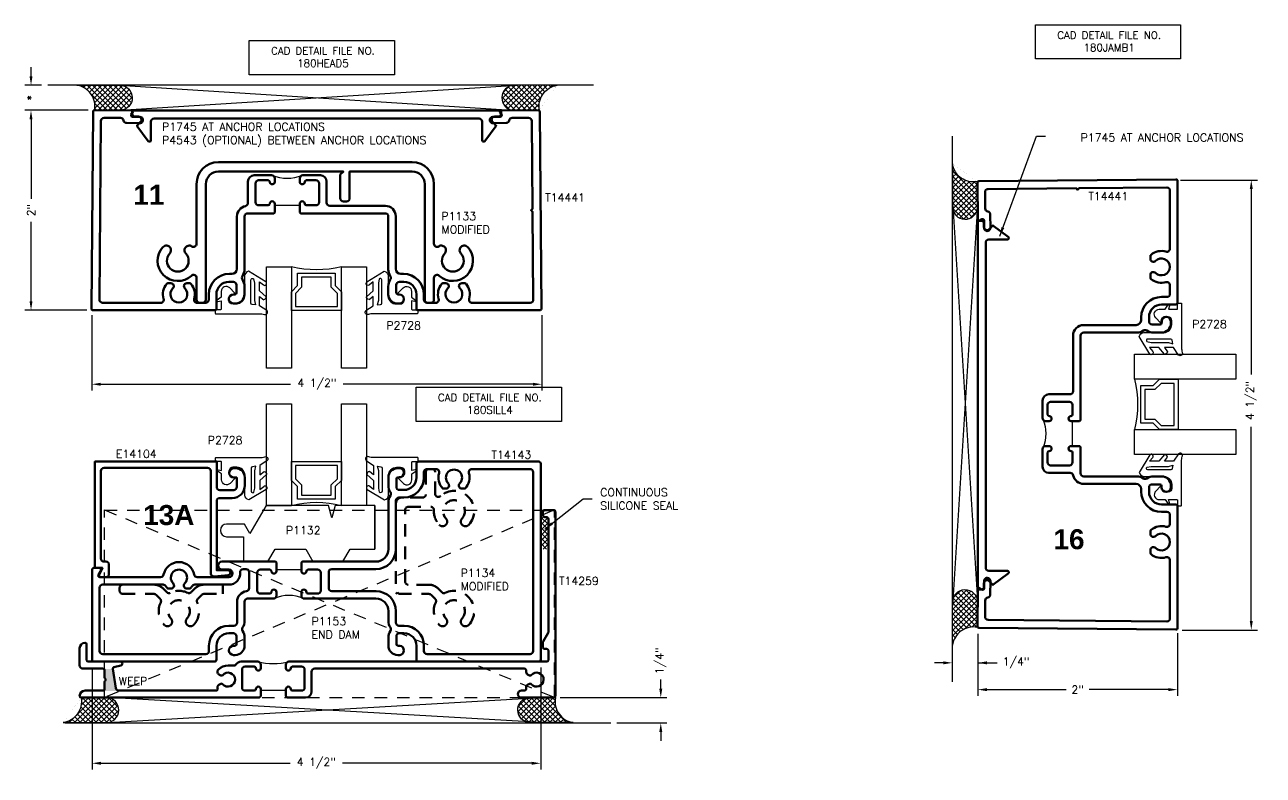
# Model space of a CAD drawing. Extents: x 139.7 to 152, y 33 to 40.5.
import ezdxf

# ---------------------------------------------------------------- set-up
doc = ezdxf.new("R2010")
doc.units = 0
doc.header["$MEASUREMENT"] = 0
doc.header["$PDMODE"] = 3
doc.linetypes.add('HIDDEN2', pattern=[0.1875, 0.125, -0.0625])
doc.layers.get('DEFPOINTS').update_dxf_attribs({"linetype": 'CONTINUOUS'})
for name, color, linetype in [('R-ANNO-DIMS', 3, 'CONTINUOUS'), ('R-ANNO-TEXT', 6, 'CONTINUOUS'), ('R-Det1', 4, 'CONTINUOUS'), ('R-Det2', 2, 'CONTINUOUS'), ('R-DET3', 5, 'CONTINUOUS'), ('R-OTLN', 1, 'CONTINUOUS'), ('R-PAT1', 5, 'CONTINUOUS')]:
    doc.layers.add(name, color=color, linetype=linetype)
doc.styles.get("Standard").update_dxf_attribs({"font": 'simplex'})
doc.dimstyles.new('1X', dxfattribs={"dimtxt": 0.08, "dimasz": 0.09, "dimexe": 0.0625, "dimexo": 0.0625, "dimgap": 0.062, "dimtad": 0, "dimdec": 5, "dimzin": 4, "dimdsep": 46, "dimlunit": 5, "dimtxsty": 'Standard', "dimcen": 0, "dimclrd": 256, "dimclre": 256, "dimclrt": 256, "dimadec": 0, "dimazin": 1, "dimtfac": 1, "dimtdec": 5, "dimtofl": 0, "dimtmove": 0, "dimatfit": 3, "dimfxl": 1, "dimfrac": 2, "dimtolj": 1, "dimtzin": 4, "dimarcsym": 0})
doc.dimstyles.new('1X$0', dxfattribs={"dimtxt": 0.08, "dimasz": 0.09, "dimexe": 0.0625, "dimexo": 0.0625, "dimgap": 0.062, "dimtad": 0, "dimdec": 5, "dimzin": 4, "dimdsep": 46, "dimlunit": 5, "dimtxsty": 'Standard', "dimcen": 0, "dimclrd": 256, "dimclre": 256, "dimclrt": 256, "dimadec": 0, "dimazin": 1, "dimtfac": 1, "dimtdec": 5, "dimtofl": 0, "dimtmove": 0, "dimatfit": 3, "dimfxl": 1, "dimfrac": 2, "dimtolj": 1, "dimtzin": 4, "dimarcsym": 0})
pattern_1 = [(45, (138.743874, 31.868274), (-0.0265165, 0.0265165), []), (135, (138.743874, 31.868274), (-0.0265165, -0.0265165), [])]

# ---------------------------------------------------------------- blocks, each defined once
blk = doc.blocks.new('*D160')
at = {"layer": 'DEFPOINTS', "color": 0}
for p in [(140.337, 34.11), (144.822, 34.11), (144.822, 33.091)]:
    blk.add_point(p, dxfattribs=at)
at = {"layer": 'R-ANNO-DIMS', "lineweight": -2}
for p, q in [((140.337, 34.048), (140.337, 33.028)), ((144.822, 34.048), (144.822, 33.028)), ((140.427, 33.091), (142.316, 33.091)), ((144.732, 33.091), (142.84, 33.091))]:
    blk.add_line(p, q, dxfattribs=at)
at = {"layer": 'R-ANNO-DIMS'}
for points in [[(140.427, 33.106), (140.427, 33.076), (140.337, 33.091)], [(144.732, 33.076), (144.732, 33.106), (144.822, 33.091)]]:
    blk.add_solid(points, dxfattribs=at)
at = {"layer": 'R-ANNO-DIMS', "insert": (142.578, 33.091), "char_height": 0.08, "attachment_point": 5}
blk.add_mtext('\\A1;4 1/2"', dxfattribs=at)
blk = doc.blocks.new('*D163')
at = {"layer": 'DEFPOINTS', "color": 0}
for p in [(144.954, 33.747), (146.023, 33.747), (145.523, 33.494)]:
    blk.add_point(p, dxfattribs=at)
at = {"layer": 'R-ANNO-DIMS', "linetype": 'ByBlock', "lineweight": -2}
for p, q in [((146.023, 33.837), (146.023, 33.927)), ((145.017, 33.747), (146.085, 33.747)), ((145.585, 33.494), (146.085, 33.494)), ((146.023, 33.404), (146.023, 33.314))]:
    blk.add_line(p, q, dxfattribs=at)
at = {"layer": 'R-ANNO-DIMS'}
for points in [[(146.008, 33.837), (146.038, 33.837), (146.023, 33.747)], [(146.038, 33.404), (146.008, 33.404), (146.023, 33.494)]]:
    blk.add_solid(points, dxfattribs=at)
at = {"layer": 'R-ANNO-DIMS', "insert": (146.023, 34.115), "char_height": 0.08, "attachment_point": 5, "rotation": 90}
blk.add_mtext('\\A1;1/4"', dxfattribs=at)
blk = doc.blocks.new('P2728 gasket')
at = {"layer": 'R-Det2'}
blk.add_lwpolyline([(86.461, 33.362), (86.567, 33.537, 0.301952), (86.52, 33.577), (86.32, 33.577, -0.414214), (86.24, 33.657), (86.24, 33.695, -0.388879), (86.276, 33.735), (86.292, 33.736, -0.440011), (86.336, 33.696), (86.336, 33.682, 0.668179), (86.353, 33.675), (86.401, 33.724, 0.668179), (86.366, 33.809), (86.307, 33.809), (86.279, 33.849, 0.836323), (86.264, 33.842), (86.273, 33.809), (86.189, 33.809, -0.414214), (86.183, 33.815), (86.183, 33.865, 0.414214), (86.177, 33.871), (86.149, 33.871, 0.414214), (86.143, 33.865), (86.143, 33.427, -0.083245), (86.135, 33.378), (86.135, 33.378)], format="xyb", dxfattribs=at)
at = {"layer": 'R-Det2', "lineweight": 25}
blk.add_lwpolyline([(86.235, 33.499, -0.372312), (86.249, 33.512), (86.48, 33.512, -0.668179), (86.49, 33.486), (86.448, 33.478), (86.274, 33.478), (86.23, 33.465)], format="xyb", close=True, dxfattribs=at)
at = {"layer": 'R-Det2'}
for points in [[(86.174, 33.352), (86.223, 33.426), (86.314, 33.426), (86.283, 33.384)], [(86.313, 33.359), (86.371, 33.426), (86.462, 33.426), (86.431, 33.388)]]:
    blk.add_lwpolyline(points, dxfattribs=at)
at = {"layer": 'R-Det2', "ltscale": 0.1}
for centre, radius, start, end in [((86.157, 33.369), 0.0237, 157.7655, 314.5007), ((86.313, 33.388), 0.0297, 188.4603, 270), ((86.446, 33.375), 0.0199, 139.7022, 319.7022)]:
    blk.add_arc(centre, radius, start, end, dxfattribs=at)
blk = doc.blocks.new('P1153')
at = {"layer": 'R-DET3', "linetype": 'HIDDEN2'}
for p, q in [((150.972, 34.469), (155.472, 32.594)), ((155.47, 34.469), (150.972, 32.594)), ((150.972, 32.594), (150.972, 34.469)), ((150.972, 34.468), (155.467, 34.468)), ((155.47, 32.595), (155.47, 34.47)), ((150.972, 32.594), (155.472, 32.594))]:
    blk.add_line(p, q, dxfattribs=at)
blk = doc.blocks.new('*D164')
at = {"layer": 'DEFPOINTS', "color": 0}
for p in [(140.334, 37.635), (144.834, 37.635), (144.834, 36.88)]:
    blk.add_point(p, dxfattribs=at)
at = {"layer": 'R-ANNO-DIMS', "lineweight": -2}
for p, q in [((140.334, 37.572), (140.334, 36.818)), ((144.834, 37.572), (144.834, 36.818)), ((140.424, 36.88), (142.322, 36.88)), ((144.744, 36.88), (142.846, 36.88))]:
    blk.add_line(p, q, dxfattribs=at)
at = {"layer": 'R-ANNO-DIMS'}
for points in [[(140.424, 36.895), (140.424, 36.865), (140.334, 36.88)], [(144.744, 36.865), (144.744, 36.895), (144.834, 36.88)]]:
    blk.add_solid(points, dxfattribs=at)
at = {"layer": 'R-ANNO-DIMS', "insert": (142.584, 36.88), "char_height": 0.08, "attachment_point": 5}
blk.add_mtext('\\A1;4 1/2"', dxfattribs=at)
blk = doc.blocks.new('*D165')
at = {"layer": 'DEFPOINTS', "color": 0}
for p in [(139.726, 39.619), (140.361, 39.619), (140.348, 37.62)]:
    blk.add_point(p, dxfattribs=at)
at = {"layer": 'R-ANNO-DIMS', "lineweight": -2}
for p, q in [((140.299, 39.619), (139.664, 39.619)), ((139.726, 39.529), (139.726, 38.735)), ((139.726, 37.71), (139.726, 38.504)), ((140.285, 37.62), (139.664, 37.62))]:
    blk.add_line(p, q, dxfattribs=at)
at = {"layer": 'R-ANNO-DIMS'}
for points in [[(139.741, 39.529), (139.711, 39.529), (139.726, 39.619)], [(139.711, 37.71), (139.741, 37.71), (139.726, 37.62)]]:
    blk.add_solid(points, dxfattribs=at)
at = {"layer": 'R-ANNO-DIMS', "insert": (139.726, 38.62), "char_height": 0.08, "attachment_point": 5, "rotation": 90}
blk.add_mtext('\\A1;2"', dxfattribs=at)
blk = doc.blocks.new('*D166')
at = {"layer": 'DEFPOINTS', "color": 0}
for p in [(139.893, 39.869), (139.726, 39.619), (140.361, 39.619)]:
    blk.add_point(p, dxfattribs=at)
at = {"layer": 'R-ANNO-DIMS', "lineweight": -2}
for p, q in [((139.726, 39.959), (139.726, 40.049)), ((139.83, 39.869), (139.664, 39.869)), ((140.299, 39.619), (139.664, 39.619)), ((139.726, 39.529), (139.726, 39.439))]:
    blk.add_line(p, q, dxfattribs=at)
at = {"layer": 'R-ANNO-DIMS'}
for points in [[(139.711, 39.959), (139.741, 39.959), (139.726, 39.869)], [(139.741, 39.529), (139.711, 39.529), (139.726, 39.619)]]:
    blk.add_solid(points, dxfattribs=at)
at = {"layer": 'R-ANNO-DIMS', "insert": (139.726, 39.744), "char_height": 0.08, "attachment_point": 5, "rotation": 90}
blk.add_mtext('\\A1;*', dxfattribs=at)
blk = doc.blocks.new('*D167')
at = {"layer": 'DEFPOINTS', "color": 0}
for p in [(149.193, 34.448), (151.189, 34.452), (151.189, 33.827)]:
    blk.add_point(p, dxfattribs=at)
at = {"layer": 'R-ANNO-DIMS', "lineweight": -2}
for p, q in [((149.193, 34.386), (149.193, 33.765)), ((151.189, 34.39), (151.189, 33.765)), ((149.283, 33.827), (150.075, 33.827)), ((151.099, 33.827), (150.306, 33.827))]:
    blk.add_line(p, q, dxfattribs=at)
at = {"layer": 'R-ANNO-DIMS'}
for points in [[(149.283, 33.842), (149.283, 33.812), (149.193, 33.827)], [(151.099, 33.812), (151.099, 33.842), (151.189, 33.827)]]:
    blk.add_solid(points, dxfattribs=at)
at = {"layer": 'R-ANNO-DIMS', "insert": (150.191, 33.827), "char_height": 0.08, "attachment_point": 5}
blk.add_mtext('\\A1;2"', dxfattribs=at)
blk = doc.blocks.new('*D168')
at = {"layer": 'DEFPOINTS', "color": 0}
for p in [(151.158, 38.921), (151.927, 38.921), (151.174, 34.423)]:
    blk.add_point(p, dxfattribs=at)
at = {"layer": 'R-ANNO-DIMS', "lineweight": -2}
for p, q in [((151.22, 38.921), (151.99, 38.921)), ((151.927, 38.831), (151.927, 36.979)), ((151.927, 34.513), (151.927, 36.454)), ((151.237, 34.423), (151.99, 34.423))]:
    blk.add_line(p, q, dxfattribs=at)
at = {"layer": 'R-ANNO-DIMS'}
for points in [[(151.942, 38.831), (151.912, 38.831), (151.927, 38.921)], [(151.912, 34.513), (151.942, 34.513), (151.927, 34.423)]]:
    blk.add_solid(points, dxfattribs=at)
at = {"layer": 'R-ANNO-DIMS', "insert": (151.927, 36.717), "char_height": 0.08, "attachment_point": 5, "rotation": 90}
blk.add_mtext('\\A1;4 1/2"', dxfattribs=at)
blk = doc.blocks.new('*D169')
at = {"layer": 'DEFPOINTS', "color": 0}
for p in [(149.193, 34.448), (149.193, 34.095), (148.939, 33.904)]:
    blk.add_point(p, dxfattribs=at)
at = {"layer": 'R-ANNO-DIMS', "lineweight": -2}
for p, q in [((149.193, 34.386), (149.193, 34.032)), ((148.849, 34.095), (148.759, 34.095)), ((148.939, 33.966), (148.939, 34.157)), ((149.193, 34.095), (149.387, 34.095)), ((149.283, 34.095), (149.373, 34.095))]:
    blk.add_line(p, q, dxfattribs=at)
at = {"layer": 'R-ANNO-DIMS'}
for points in [[(148.849, 34.08), (148.849, 34.11), (148.939, 34.095)], [(149.283, 34.11), (149.283, 34.08), (149.193, 34.095)]]:
    blk.add_solid(points, dxfattribs=at)
at = {"layer": 'R-ANNO-DIMS', "insert": (149.575, 34.095), "char_height": 0.08, "attachment_point": 5}
blk.add_mtext('\\A1;1/4"', dxfattribs=at)

msp = doc.modelspace()

# ---------------------------------------------------------------- hatches: boundary and pattern name
at = {"layer": 'R-PAT1'}
h = msp.add_hatch(dxfattribs=at)
h.set_pattern_fill('ANSI37', color=256, scale=0.3, style=0)
h.set_pattern_definition(pattern_1)
edge = h.paths.add_edge_path()
edge.add_line((140.183336, 39.86915), (140.61198, 39.86915))
edge.add_arc((140.61198, 39.743375), 0.125776, -87.4627237, 89.9999926, ccw=False)
edge.add_line((140.617548, 39.617722), (140.361357, 39.619287))
edge.add_arc((140.150859, 39.657662), 0.213967, 349.6680991, 441.2696477)
h = msp.add_hatch(dxfattribs=at)
h.set_pattern_fill('ANSI37', color=256, scale=0.3, style=0)
h.set_pattern_definition(pattern_1)
edge = h.paths.add_edge_path()
edge.add_line((144.987841, 39.868886), (144.559197, 39.868886))
edge.add_arc((144.559197, 39.74311), 0.125776, 90.0000074, 267.4627237)
edge.add_line((144.553629, 39.617458), (144.80982, 39.619023))
edge.add_arc((145.020318, 39.657398), 0.213967, 98.7303523, 190.3319009, ccw=False)
h = msp.add_hatch(dxfattribs=at)
h.set_pattern_fill('ANSI37', color=256, scale=0.3, angle=270, style=0)
h.set_pattern_definition([(315, (145.789728, 40.518768), (0.0265165, 0.0265165), []), (45, (145.789728, 40.518768), (-0.0265165, 0.0265165), [])])
edge = h.paths.add_edge_path()
edge.add_line((148.939431, 39.08325), (148.939431, 38.654606))
edge.add_arc((149.065207, 38.654606), 0.125776, 180.0000074, 357.4627237)
edge.add_line((149.19086, 38.649038), (149.189295, 38.905229))
edge.add_arc((149.15092, 39.115727), 0.213967, 188.7303523, 280.3319009, ccw=False)
h = msp.add_hatch(dxfattribs=at)
h.set_pattern_fill('ANSI37', color=256, scale=0.3, style=0)
h.set_pattern_definition([(45, (138.04845, 32.199664), (-0.0265165, 0.0265165), []), (135, (138.04845, 32.199664), (-0.0265165, -0.0265165), [])])
h.paths.add_polyline_path([(144.898807, 35.232608), (144.822203, 35.232608), (144.822203, 35.549162), (144.898807, 35.549162)])
edge = h.paths.add_edge_path()
edge.add_line((144.898807, 35.232608), (144.822203, 35.232608))
h = msp.add_hatch(dxfattribs=at)
h.set_pattern_fill('ANSI37', color=256, scale=0.3, angle=270, style=0)
h.set_pattern_definition([(315, (145.789728, 40.548768), (0.0265165, 0.0265165), []), (45, (145.789728, 40.548768), (-0.0265165, 0.0265165), [])])
edge = h.paths.add_edge_path()
edge.add_line((148.939431, 34.272208), (148.939431, 34.700851))
edge.add_arc((149.065207, 34.700851), 0.125776, 2.5372763, 179.9999926, ccw=False)
edge.add_line((149.19086, 34.706419), (149.189295, 34.450229))
edge.add_arc((149.15092, 34.239731), 0.213967, 79.6680991, 171.2696477)
h = msp.add_hatch(color=256, dxfattribs=at)
edge = h.paths.add_edge_path()
edge.add_line((140.461797, 33.946523), (140.461797, 34.019162))
edge.add_arc((140.446797, 34.019162), 0.015, 0.0000001, 61.0449758)
edge.add_arc((140.454543, 34.033162), 0.001, 90, 241.0449758, ccw=False)
edge.add_line((140.454543, 34.034162), (140.542477, 34.034162))
edge.add_arc((140.542477, 34.033162), 0.001, -0.871147, 89.9999994, ccw=False)
edge.add_arc((140.558475, 34.032919), 0.015, 179.1288536, 188.7056474)
edge.add_line((140.543648, 34.030649), (140.572769, 33.84047))
edge.add_arc((140.603412, 33.845162), 0.031, 188.7056474, 249.6358653)
edge.add_arc((140.592276, 33.815162), 0.001, -89.9999999, 69.6358653, ccw=False)
edge.add_line((140.592276, 33.814162), (140.454543, 33.814162))
edge.add_arc((140.454543, 33.815162), 0.001, 118.9550242, 270, ccw=False)
edge.add_arc((140.446797, 33.829162), 0.015, 298.9550242, 359.9999999)
edge.add_line((140.461797, 33.829162), (140.461797, 33.901802))
edge.add_arc((140.476797, 33.901802), 0.015, 131.8103149, 180, ccw=False)
edge.add_arc((140.456797, 33.924162), 0.015, 311.8103149, 408.1896851)
edge.add_arc((140.476797, 33.946523), 0.015, 180, 228.1896851, ccw=False)
h = msp.add_hatch(dxfattribs=at)
h.set_pattern_fill('ANSI37', color=256, scale=0.3, style=0)
h.set_pattern_definition([(45, (137.69844, 32.202664), (-0.0265165, 0.0265165), []), (135, (137.69844, 32.202664), (-0.0265165, -0.0265165), [])])
edge = h.paths.add_edge_path()
edge.add_line((140.048776, 33.497299), (140.47742, 33.497299))
edge.add_arc((140.47742, 33.623075), 0.125776, 270.0000074, 447.4627237)
edge.add_line((140.482988, 33.748727), (140.226797, 33.747162))
edge.add_arc((140.016299, 33.708787), 0.213967, -81.2696477, 10.3319009, ccw=False)
h = msp.add_hatch(dxfattribs=at)
h.set_pattern_fill('ANSI37', color=256, scale=0.3, style=0)
h.set_pattern_definition([(45, (138.04845, 32.202664), (-0.0265165, 0.0265165), []), (135, (138.04845, 32.202664), (-0.0265165, -0.0265165), [])])
edge = h.paths.add_edge_path()
edge.add_line((145.147346, 33.497299), (144.718703, 33.497299))
edge.add_arc((144.718703, 33.623075), 0.125776, 92.5372763, 269.9999926, ccw=False)
edge.add_line((144.713135, 33.748727), (144.969325, 33.747162))
edge.add_arc((145.179823, 33.708787), 0.213967, 169.6680991, 261.2696477)

# ---------------------------------------------------------------- linework, layer by layer
at = {"layer": 'R-ANNO-TEXT'}
for points in [[(149.769417, 40.473372), (151.220897, 40.473372), (151.220897, 40.131309), (149.769417, 40.131309)], [(141.908582, 40.316507), (143.360062, 40.316507), (143.360062, 39.974444), (141.908582, 39.974444)], [(143.577612, 36.850935), (145.029092, 36.850935), (145.029092, 36.508872), (143.577612, 36.508872)]]:
    msp.add_lwpolyline(points, close=True, dxfattribs=at)
at = {"layer": 'R-Det1', "color": 5}
for p, q in [((145.348548, 39.86915), (139.892548, 39.86915)), ((148.939431, 33.903549), (148.939431, 39.359549)), ((140.066647, 33.493912), (145.522647, 33.493912))]:
    msp.add_line(p, q, dxfattribs=at)
at = {"layer": 'R-Det1', "lineweight": 50}
for points in [[(142.581388, 39.536899), (144.206388, 39.536899, -0.414213562), (144.237388, 39.505899), (144.237388, 39.319899, 0.722145632), (144.264421, 39.310942), (144.378388, 39.464057), (144.340467, 39.501978, -0.668184624), (144.362387, 39.554899), (144.394388, 39.554899, 0.414216407), (144.425388, 39.585899), (144.425388, 39.616899), (142.581388, 39.616899), (140.737388, 39.616899), (140.737388, 39.585899, 0.414216407), (140.768388, 39.554899), (140.800389, 39.554899, -0.668184624), (140.822309, 39.501978), (140.784388, 39.464057), (140.898355, 39.310942, 0.722145632), (140.925388, 39.319899), (140.925388, 39.505899, -0.414213562), (140.956388, 39.536899)], [(149.271683, 36.670708), (149.271683, 35.045708, 0.414213562), (149.302683, 35.014708), (149.488683, 35.014708, -0.722145632), (149.497639, 34.987675), (149.344525, 34.873708), (149.306603, 34.911629, 0.668184624), (149.253683, 34.889709), (149.253683, 34.857708, -0.414216407), (149.222683, 34.826708), (149.191683, 34.826708), (149.191683, 36.670708), (149.191683, 38.514708), (149.222683, 38.514708, -0.414216407), (149.253683, 38.483708), (149.253683, 38.451707, 0.668184624), (149.306603, 38.429787), (149.344525, 38.467708), (149.497639, 38.353741, -0.722145632), (149.488683, 38.326708), (149.302683, 38.326708, 0.414213562), (149.271683, 38.295708)], [(141.738646, 35.742663, 0.4144), (141.863646, 35.867663), (141.863646, 35.947663, 0.413978903), (141.770646, 36.040663), (141.754146, 36.040663, 1), (141.754146, 35.947663), (141.783646, 35.947663), (141.783646, 35.853663, -0.412903226), (141.752646, 35.822663), (141.613646, 35.822663, -0.412903226), (141.582646, 35.853663), (141.582646, 36.106663), (140.365546, 36.106663), (140.365546, 35.044663), (140.440546, 35.044663), (140.407946, 34.974263, 0.54845844), (140.422546, 34.951663), (140.475546, 34.951663, 0.413333333), (140.505546, 34.981663), (140.505546, 35.044663), (140.505546, 35.075663, 0.412903226), (140.474546, 35.106663), (140.455546, 35.106663, -0.413333333), (140.425546, 35.136663), (140.425546, 36.013663, -0.412903226), (140.456546, 36.044663), (141.491646, 36.044663, -0.412903226), (141.522646, 36.013663), (141.522646, 34.990463, 0.437927019), (141.556146, 34.959563), (141.696446, 34.970763, 0.963981017), (141.694546, 35.020663), (141.582646, 35.020663), (141.582646, 35.711663, -0.412903226), (141.613646, 35.742663), (141.738646, 35.742663)], [(142.27383, 33.817162), (142.27383, 33.762162), (142.28883, 33.747162), (142.46983, 33.747162, 0.414213562), (142.53183, 33.809162), (142.53183, 34.006162, -0.414213562), (142.56283, 34.037162), (144.657172, 34.037162, -0.479177678), (144.676704, 34.012864, 0.326902553), (144.69148, 33.979355), (144.709501, 33.96895, 0.362476227), (144.728441, 33.972238, -2.733900699), (144.728252, 33.881906, 0.363658542), (144.709272, 33.885242), (144.691215, 33.874817, 0.32605407), (144.676419, 33.841401, -0.478235213), (144.656874, 33.817162), (144.629325, 33.817162, 1), (144.629325, 33.747162), (144.954325, 33.747162, 0.414213562), (144.969325, 33.762162), (144.969325, 35.607162, 0.414213562), (144.954325, 35.622162), (144.864325, 35.622162, 0.414213562), (144.844325, 35.602162), (144.844325, 35.571814, 0.414213562), (144.864325, 35.551814), (144.879325, 35.551814, -0.414213562), (144.899325, 35.531814), (144.899325, 34.404784, -0.131652498), (144.896646, 34.394784), (144.847005, 34.308803, 0.131652498), (144.844325, 34.298803), (144.844325, 34.249162, 0.414213562), (144.859325, 34.234162), (144.884325, 34.234162, -0.414213562), (144.899325, 34.219162), (144.899325, 34.122162, -0.414213562), (144.884325, 34.107162), (142.30483, 34.107162, 0.414213562), (142.27383, 34.076162), (142.27383, 34.042162, 0.414213562), (142.29883, 34.017162, 0.414213562), (142.32383, 34.042162, -0.414213562), (142.33883, 34.057162), (142.43083, 34.057162, -0.414213562), (142.46183, 34.026162), (142.46183, 33.848162, -0.414213562), (142.43083, 33.817162), (142.33883, 33.817162, -0.414213562), (142.32383, 33.832162, 0.414213562), (142.29883, 33.857162, 0.414213562), (142.27383, 33.832162)], [(142.02383, 33.817162), (142.02383, 33.832162, 0.414213562), (141.99883, 33.857162, 0.414213562), (141.97383, 33.832162, -0.414213562), (141.95883, 33.817162), (141.86683, 33.817162, -0.414213562), (141.83583, 33.848162), (141.83583, 34.026162, -0.414213562), (141.86683, 34.057162), (141.95883, 34.057162, -0.414213562), (141.97383, 34.042162, 0.414213562), (141.99883, 34.017162, 0.414213562), (142.02383, 34.042162), (142.02383, 34.076162, 0.414213562), (141.99283, 34.107162), (141.82783, 34.107162, 0.264369316), (141.774556, 34.076877, -0.264369316), (141.75737, 34.067108), (141.69583, 34.067108, 0.191511435), (141.599698, 34.028886, 0.502039847), (141.605484, 33.979502), (141.623505, 33.969098, 0.362476227), (141.642445, 33.972386, -2.733900699), (141.642256, 33.882054, 0.363658542), (141.623276, 33.88539), (141.603186, 33.873791), (141.605266, 33.875092, 0.367028404), (141.591594, 33.837386, -0.522670008), (141.577533, 33.817162), (140.603412, 33.817162, -0.370379328), (140.572769, 33.84347), (140.543648, 34.033649, -0.387335755), (140.554843, 34.050473), (140.624102, 34.067757, 0.88462431), (140.619259, 34.107162), (140.296797, 34.107162, -0.414213562), (140.281797, 34.122162), (140.281797, 34.280162, 0.414213562), (140.266797, 34.295162, 0.414213562), (140.211797, 34.240162), (140.211797, 34.072162, 0.414213562), (140.246797, 34.037162), (140.446797, 34.037162, -0.414213562), (140.461797, 34.022162), (140.461797, 33.949523, 0.213421765), (140.466797, 33.938343, -0.430614686), (140.467404, 33.916556), (140.466191, 33.915342, 0.198912367), (140.461797, 33.904736), (140.461797, 33.832162, -0.414213562), (140.446797, 33.817162), (140.266797, 33.817162, 0.414213562), (140.211797, 33.762162), (140.211797, 33.762162, 0.414213562), (140.226797, 33.747162), (142.00883, 33.747162), (142.02383, 33.762162)]]:
    msp.add_lwpolyline(points, format="xyb", close=True, dxfattribs=at)
at = {"layer": 'R-Det2', "color": 2}
for p, q in [((142.080183, 35.669161), (142.330183, 35.669161)), ((143.080183, 35.669161), (142.830183, 35.669161))]:
    msp.add_line(p, q, dxfattribs=at)
at = {"layer": 'R-Det2', "color": 2, "linetype": 'Continuous'}
for p, q in [((142.080203, 35.669162), (142.330203, 35.669162)), ((143.080203, 35.669162), (142.830203, 35.669162)), ((143.163139, 35.669163), (143.163139, 35.232162)), ((142.095334, 35.107162), (141.850639, 35.107162)), ((142.545334, 35.107162), (142.845028, 35.107162))]:
    msp.add_line(p, q, dxfattribs=at)
at = {"layer": 'R-Det2'}
for points in [[(142.830183, 38.054485), (143.080183, 38.054485), (143.080183, 37.040401), (142.830183, 37.040401), (142.830183, 37.616485), (142.330183, 37.616485), (142.330183, 37.040401), (142.080183, 37.040401), (142.080183, 38.054485), (142.330183, 38.054485), (142.330183, 37.616485), (142.330183, 37.804485), (142.392183, 37.866485), (142.392183, 37.991485), (142.768183, 37.991485), (142.768183, 37.866485), (142.830183, 37.804485), (142.830183, 37.616485), (142.830183, 38.054485, -0.123310184), (142.330183, 38.054485, 0.875557935)], [(150.758831, 36.929061), (150.758831, 37.179061), (151.772915, 37.179061), (151.772915, 36.929061), (151.196831, 36.929061), (151.196831, 36.429061), (151.772915, 36.429061), (151.772915, 36.179061), (150.758831, 36.179061), (150.758831, 36.429061), (151.196831, 36.429061), (151.008831, 36.429061), (150.946831, 36.491061), (150.821831, 36.491061), (150.821831, 36.867061), (150.946831, 36.867061), (151.008831, 36.929061), (151.196831, 36.929061), (150.758831, 36.929061, -0.123310184), (150.758831, 36.429061, 0.875557935)], [(142.330183, 35.669161), (142.080183, 35.669161), (142.080183, 36.683245), (142.330183, 36.683245), (142.330183, 36.107161), (142.830183, 36.107161), (142.830183, 36.683245), (143.080183, 36.683245), (143.080183, 35.669161), (142.830183, 35.669161), (142.830183, 36.107161), (142.830183, 35.919161), (142.768183, 35.857161), (142.768183, 35.732161), (142.392183, 35.732161), (142.392183, 35.857161), (142.330183, 35.919161), (142.330183, 36.107161), (142.330183, 35.669161, -0.123310184), (142.830183, 35.669161, 0.875557935)]]:
    msp.add_lwpolyline(points, format="xyb", dxfattribs=at)
for points in [[(142.790183, 37.656485), (142.790183, 37.787916), (142.728183, 37.849916), (142.728183, 37.951485), (142.432183, 37.951485), (142.432183, 37.849916), (142.370183, 37.787916), (142.370183, 37.656485), (142.790183, 37.656485)], [(151.156831, 36.889061), (151.025399, 36.889061), (150.963399, 36.827061), (150.861831, 36.827061), (150.861831, 36.531061), (150.963399, 36.531061), (151.025399, 36.469061), (151.156831, 36.469061), (151.156831, 36.889061)], [(142.370183, 36.067161), (142.370183, 35.93573), (142.432183, 35.87373), (142.432183, 35.772161), (142.728183, 35.772161), (142.728183, 35.87373), (142.790183, 35.93573), (142.790183, 36.067161), (142.370183, 36.067161)]]:
    msp.add_lwpolyline(points, dxfattribs=at)
at = {"layer": 'R-Det2', "color": 2}
msp.add_lwpolyline([(142.473232, 35.232162), (142.545401, 35.107162), (142.845095, 35.107162), (142.917264, 35.232162), (143.163205, 35.232162), (143.163205, 35.669163), (142.766894, 35.669163), (142.733401, 35.544163), (142.699907, 35.669163), (142.075768, 35.669163), (141.9131, 35.387413), (141.858973, 35.481163), (141.681479, 35.481163, 0.414213562), (141.619479, 35.419163), (141.619479, 35.418163, 0.414213562), (141.681479, 35.356163), (141.850705, 35.356163), (141.850705, 35.107162), (142.095401, 35.107162), (142.167569, 35.232162)], format="xyb", close=True, dxfattribs=at)
at = {"layer": 'R-DET3'}
for p, q in [((140.61198, 39.86915), (144.588388, 39.6159)), ((144.588388, 39.8659), (140.617548, 39.617722)), ((148.942682, 38.663708), (149.192682, 34.663708)), ((148.942682, 34.663708), (149.192682, 38.663708)), ((144.826807, 33.497162), (140.497958, 33.747162)), ((140.497958, 33.497162), (144.826807, 33.747162))]:
    msp.add_line(p, q, dxfattribs=at)
at = {"layer": 'R-DET3', "lineweight": 50}
msp.add_lwpolyline([(142.818306, 38.975416), (142.818306, 38.738963, 0.414213562), (142.849306, 38.707963), (142.880306, 38.707963, 0.414213562), (142.911306, 38.738963), (142.911306, 39.006416), (143.537303, 39.006416, -0.414213562), (143.662303, 38.881416), (143.662303, 37.725416, 0.414213562), (143.693303, 37.694416), (143.724303, 37.694416, 0.414213562), (143.755303, 37.725416), (143.755303, 37.942253, -0.651659058), (143.807192, 37.965159, 0.956981471), (144.091994, 38.251146, 0.506230383), (144.017495, 38.242921, 0.327818123), (144.023537, 38.188196, -2.278081172), (143.863069, 38.188196, 0.327818123), (143.869111, 38.242921, 0.431131542), (143.803318, 38.258541, -0.596649599), (143.755303, 38.284454), (143.755303, 38.881416, 0.414213562), (143.537303, 39.099416), (142.568306, 39.099416), (141.599308, 39.099416, 0.414213562), (141.381308, 38.881416), (141.381308, 38.284454, -0.596649599), (141.333293, 38.258541, 0.431131542), (141.2675, 38.242921, 0.327818123), (141.273542, 38.188196, -2.278081172), (141.113074, 38.188196, 0.327818123), (141.119116, 38.242921, 0.506230383), (141.044617, 38.251146, 0.956981471), (141.32942, 37.965159, -0.651659058), (141.381308, 37.942253), (141.381308, 37.725416, 0.414213562), (141.412308, 37.694416), (141.443308, 37.694416, 0.414213562), (141.474308, 37.725416), (141.474308, 38.881416, -0.414213562), (141.599308, 39.006416), (142.225306, 39.006416), (142.568306, 39.006416), (142.849306, 39.006416)], format="xyb", close=True, dxfattribs=at)
at = {"layer": 'R-DET3', "linetype": 'HIDDEN2', "lineweight": 50}
msp.add_lwpolyline([(143.374178, 34.783163), (143.389178, 34.798163), (143.404178, 34.783163), (143.7056, 34.783163, -0.198912367), (143.72752, 34.774084), (143.766947, 34.734657, -0.318046065), (143.77299, 34.699355, 0.306554229), (143.806512, 34.475432, 0.506230383), (143.88101, 34.483657, 0.327818123), (143.874968, 34.538382, -2.278081172), (144.035437, 34.538382, 0.327818123), (144.029395, 34.483657, 0.506230383), (144.103893, 34.475432, 0.825601817), (143.86801, 34.794375, -0.318046065), (143.832708, 34.800418), (143.793281, 34.839844, 0.198912367), (143.7056, 34.876163), (143.498207, 34.876163, -0.414213562), (143.467207, 34.907163), (143.467207, 35.623827, -0.414213562), (143.498207, 35.654827), (143.722495, 35.654827, -0.428959716), (143.753456, 35.622275, 0.201044496), (143.806512, 35.475432, 0.061644757), (143.815218, 35.468038, 0.431131542), (143.88101, 35.483657, 0.327818123), (143.874968, 35.538382, -2.278081172), (144.035437, 35.538382, 0.327818123), (144.029395, 35.483657, 0.506230383), (144.103893, 35.475432, 0.956981471), (143.819091, 35.761419, -0.651659058), (143.767203, 35.784325), (143.767203, 36.001162, 0.414213562), (143.736203, 36.032162), (143.705203, 36.032162, 0.414213562), (143.674203, 36.001162), (143.674203, 35.778827, -0.414213562), (143.643203, 35.747827), (143.436207, 35.747827, 0.414213562), (143.374207, 35.685827), (143.374207, 34.783192)], format="xyb", dxfattribs=at)
msp.add_lwpolyline([(140.612197, 34.845663), (140.612197, 34.814663, 0.414213562), (140.643197, 34.783663), (140.955584, 34.783663, -0.198912367), (140.977504, 34.774584), (141.016941, 34.735147, -0.318046065), (141.022984, 34.699845, 0.306554229), (141.056506, 34.475922, 0.506230383), (141.131004, 34.484147, 0.327818123), (141.124962, 34.538872, -2.278081172), (141.285431, 34.538872, 0.327818123), (141.279389, 34.484147, 0.506230383), (141.353887, 34.475922, 0.306554229), (141.387409, 34.699845, -0.318046065), (141.393452, 34.735147), (141.432879, 34.774574, -0.198912367), (141.454799, 34.783653), (141.643587, 34.783653), (141.643587, 34.876653), (141.455213, 34.876653, 0.198912367), (141.366825, 34.840042), (141.327691, 34.800908, -0.318046065), (141.29239, 34.794865, 0.226939718), (141.118004, 34.794865, -0.318046065), (141.082702, 34.800908), (141.043558, 34.840052, 0.198912367), (140.95517, 34.876663), (140.643197, 34.876663, 0.414213562)], format="xyb", close=True, dxfattribs=at)
at = {"layer": 'R-OTLN', "lineweight": 50}
for points in [[(142.163162, 38.668453), (142.163162, 38.683453, 0.414213562), (142.138162, 38.708453, 0.414213562), (142.113162, 38.683453, -0.414213562), (142.098162, 38.668453), (142.001162, 38.668453, -0.414213562), (141.970162, 38.699453), (141.970162, 38.887453, -0.414213562), (142.001162, 38.918453), (142.098162, 38.918453, -0.414213562), (142.113162, 38.903453, 0.414213562), (142.138162, 38.878453, 0.414213562), (142.163162, 38.903453), (142.163162, 38.937453, 0.414213562), (142.132162, 38.968453), (141.957162, 38.968453, 0.414213562), (141.895162, 38.906453), (141.895162, 38.691743, -0.356997407), (141.870297, 38.661356, 0.356997407), (141.785275, 38.557453), (141.785275, 38.033453, -0.414213562), (141.735275, 37.983453), (141.709275, 37.983453, 0.414213562), (141.504275, 37.778453), (141.504275, 37.725453, -0.414213562), (141.473275, 37.694453), (141.386663, 37.694453, -0.502843599), (141.356983, 37.734403, 0.255648429), (141.325414, 37.88421, 0.219037625), (141.314021, 37.889453), (141.283687, 37.889453, 0.670540707), (141.263634, 37.840592, -2.436667768), (141.144915, 37.840592, 0.670540707), (141.124863, 37.889453), (141.094529, 37.889453, 0.219037625), (141.083136, 37.88421, 0.255648429), (141.051567, 37.734403, -0.502843599), (141.021887, 37.694453), (140.441151, 37.694453, -0.416728412), (140.410152, 37.725719), (140.425483, 39.512736, -0.414205806), (140.456747, 39.543469), (140.619503, 39.542077, -0.358249069), (140.649702, 39.516817, 0.358249069), (140.6799, 39.491558), (140.81427, 39.490409, 1.000029034), (140.814802, 39.552407), (140.741412, 39.553034, -0.577350003), (140.728615, 39.575645), (140.745312, 39.604003, 0.577350003), (140.738487, 39.616062), (140.361357, 39.619287, 0.414205806), (140.346266, 39.604416), (140.329367, 37.634544, 0.416003879), (140.344367, 37.619453), (141.564275, 37.619453, 0.414213562), (141.579275, 37.634453), (141.579275, 37.778453, -0.414213562), (141.704275, 37.903453), (141.749275, 37.903453, -0.414213562), (141.780275, 37.872453), (141.780275, 37.793453, -0.414213562), (141.765275, 37.778453), (141.750774, 37.778453, 1), (141.750774, 37.685453), (141.766843, 37.685453, 0.415572152), (141.860275, 37.778453), (141.860275, 37.858453, 0.145063949), (141.84009, 37.926562, -0.296364458), (141.84009, 37.960344, 0.145063949), (141.860275, 38.028453), (141.860275, 38.557453, -0.414213562), (141.891275, 38.588453), (142.153162, 38.588453), (142.163162, 38.598453)], [(142.413162, 38.598453), (142.423162, 38.588453), (143.267275, 38.588453, -0.414213562), (143.298275, 38.557453), (143.298275, 38.028453, 0.145063949), (143.31846, 37.960344, -0.296364458), (143.31846, 37.926562, 0.145063949), (143.298275, 37.858453), (143.298275, 37.778453, 0.415572469), (143.391707, 37.685453), (143.407776, 37.685453, 1), (143.407776, 37.778453), (143.393275, 37.778453, -0.414213562), (143.378275, 37.793453), (143.378275, 37.872453, -0.414213562), (143.409275, 37.903453), (143.454275, 37.903453, -0.414213562), (143.579275, 37.778453), (143.579275, 37.634453, 0.414213562), (143.594275, 37.619453), (144.814183, 37.619453, 0.416003879), (144.829183, 37.634544), (144.812284, 39.604416, 0.414205806), (144.797192, 39.619287), (144.420063, 39.616062, 0.577350003), (144.413237, 39.604003), (144.429935, 39.575645, -0.577350003), (144.417137, 39.553034), (144.343748, 39.552407, 1.000029034), (144.34428, 39.490409), (144.477649, 39.49155, 0.358249069), (144.507848, 39.516809, -0.358249069), (144.538047, 39.542068), (144.701803, 39.543469, -0.414205806), (144.733067, 39.512736), (144.740605, 38.6341), (144.725603, 38.619099), (144.740865, 38.603793), (144.748398, 37.725719, -0.416728412), (144.717399, 37.694453), (144.136663, 37.694453, -0.502843599), (144.106983, 37.734403, 0.255648429), (144.075414, 37.88421, 0.219037625), (144.064021, 37.889453), (144.033687, 37.889453, 0.670540707), (144.013634, 37.840592, -2.436667768), (143.894915, 37.840592, 0.670540707), (143.874863, 37.889453), (143.844529, 37.889453, 0.219037625), (143.833136, 37.88421, 0.255648429), (143.801567, 37.734403, -0.502843599), (143.771887, 37.694453), (143.685275, 37.694453, -0.414213562), (143.654275, 37.725453), (143.654275, 37.778453, 0.414213562), (143.449275, 37.983453), (143.423275, 37.983453, -0.414213562), (143.373275, 38.033453), (143.373275, 38.557453, 0.414213562), (143.267275, 38.663453), (142.712412, 38.663453, -0.414213562), (142.681162, 38.694703), (142.681162, 38.906453, 0.414213562), (142.619162, 38.968453), (142.444162, 38.968453, 0.414213562), (142.413162, 38.937453), (142.413162, 38.903453, 0.414213562), (142.438162, 38.878453, 0.414213562), (142.463162, 38.903453, -0.414213562), (142.478162, 38.918453), (142.575162, 38.918453, -0.414213562), (142.606162, 38.887453), (142.606162, 38.699453, -0.414213562), (142.575162, 38.668453), (142.478162, 38.668453, -0.414213562), (142.463162, 38.683453, 0.414213562), (142.438162, 38.708453, 0.414213562), (142.413162, 38.683453), (142.413162, 38.668453)], [(150.210129, 36.511765), (150.220129, 36.521765), (150.220129, 37.365877, -0.414213562), (150.251129, 37.396877), (150.780129, 37.396877, 0.145063949), (150.848238, 37.417063, -0.296364458), (150.88202, 37.417063, 0.145063949), (150.950129, 37.396877), (151.030129, 37.396877, 0.415572469), (151.123129, 37.49031), (151.123129, 37.506378, 1), (151.030129, 37.506378), (151.030129, 37.491877, -0.414213562), (151.015129, 37.476877), (150.936129, 37.476877, -0.414213562), (150.905129, 37.507877), (150.905129, 37.552877, -0.414213562), (151.030129, 37.677877), (151.174129, 37.677877, 0.414213562), (151.189129, 37.692877), (151.189129, 38.912786, 0.416003879), (151.174037, 38.927785), (149.204166, 38.910886, 0.414205806), (149.189295, 38.895795), (149.19252, 38.518665, 0.577350003), (149.204579, 38.51184), (149.232937, 38.528537, -0.577350003), (149.255547, 38.51574), (149.256175, 38.44235, 1.000029034), (149.318173, 38.442882), (149.317032, 38.576252, 0.358249069), (149.291773, 38.606451, -0.358249069), (149.266514, 38.63665), (149.265113, 38.800406, -0.414205806), (149.295846, 38.83167), (150.174482, 38.839207), (150.189483, 38.824206), (150.204788, 38.839467), (151.082863, 38.847, -0.416728412), (151.114129, 38.816001), (151.114129, 38.235265, -0.502843599), (151.074179, 38.205585, 0.255648429), (150.924371, 38.174016, 0.219037625), (150.919129, 38.162624), (150.919129, 38.132289, 0.670540707), (150.96799, 38.112237, -2.436667768), (150.96799, 37.993518, 0.670540707), (150.919129, 37.973466), (150.919129, 37.943131, 0.219037625), (150.924371, 37.931739, 0.255648429), (151.074179, 37.90017, -0.502843599), (151.114129, 37.87049), (151.114129, 37.783877, -0.414213562), (151.083129, 37.752877), (151.030129, 37.752877, 0.414213562), (150.825129, 37.547877), (150.825129, 37.521877, -0.414213562), (150.775129, 37.471877), (150.251129, 37.471877, 0.414213562), (150.145129, 37.365877), (150.145129, 36.811015, -0.414213562), (150.113879, 36.779765), (149.902129, 36.779765, 0.414213562), (149.840129, 36.717765), (149.840129, 36.542765, 0.414213562), (149.871129, 36.511765), (149.905129, 36.511765, 0.414213562), (149.930129, 36.536765, 0.414213562), (149.905129, 36.561765, -0.414213562), (149.890129, 36.576765), (149.890129, 36.673765, -0.414213562), (149.921129, 36.704765), (150.109129, 36.704765, -0.414213562), (150.140129, 36.673765), (150.140129, 36.576765, -0.414213562), (150.125129, 36.561765, 0.414213562), (150.100129, 36.536765, 0.414213562), (150.125129, 36.511765), (150.140129, 36.511765)], [(150.140129, 36.261765), (150.125129, 36.261765, 0.414213562), (150.100129, 36.236765, 0.414213562), (150.125129, 36.211765, -0.414213562), (150.140129, 36.196765), (150.140129, 36.099765, -0.414213562), (150.109129, 36.068765), (149.921129, 36.068765, -0.414213562), (149.890129, 36.099765), (149.890129, 36.196765, -0.414213562), (149.905129, 36.211765, 0.414213562), (149.930129, 36.236765, 0.414213562), (149.905129, 36.261765), (149.871129, 36.261765, 0.414213562), (149.840129, 36.230765), (149.840129, 36.055765, 0.414213562), (149.902129, 35.993765), (150.116839, 35.993765, -0.356997407), (150.147226, 35.9689, 0.356997407), (150.251129, 35.883877), (150.775129, 35.883877, -0.414213562), (150.825129, 35.833877), (150.825129, 35.807877, 0.414213562), (151.030129, 35.602877), (151.083129, 35.602877, -0.414213562), (151.114129, 35.571877), (151.114129, 35.485265, -0.502843599), (151.074179, 35.455585, 0.255648429), (150.924371, 35.424016, 0.219037625), (150.919129, 35.412624), (150.919129, 35.382289, 0.670540707), (150.96799, 35.362237, -2.436667768), (150.96799, 35.243518, 0.670540707), (150.919129, 35.223466), (150.919129, 35.193131, 0.219037625), (150.924371, 35.181739, 0.255648429), (151.074179, 35.15017, -0.502843599), (151.114129, 35.12049), (151.114129, 34.539754, -0.416728412), (151.082863, 34.508755), (149.295846, 34.524085, -0.414205806), (149.265113, 34.555349), (149.266505, 34.718105, -0.358249069), (149.291764, 34.748304, 0.358249069), (149.317023, 34.778503), (149.318173, 34.912872, 1.000029034), (149.256175, 34.913405), (149.255547, 34.840015, -0.577350003), (149.232937, 34.827217), (149.204579, 34.843915, 0.577350003), (149.19252, 34.83709), (149.189295, 34.45996, 0.414205806), (149.204166, 34.444869), (151.174037, 34.42797, 0.416003879), (151.189129, 34.442969), (151.189129, 35.662877, 0.414213562), (151.174129, 35.677877), (151.030129, 35.677877, -0.414213562), (150.905129, 35.802877), (150.905129, 35.847877, -0.414213562), (150.936129, 35.878877), (151.015129, 35.878877, -0.414213562), (151.030129, 35.863877), (151.030129, 35.849376, 1), (151.123129, 35.849376), (151.123129, 35.865445, 0.415572152), (151.030129, 35.958877), (150.950129, 35.958877, 0.145063949), (150.88202, 35.938692, -0.296364458), (150.848238, 35.938692, 0.145063949), (150.780129, 35.958877), (150.251129, 35.958877, -0.414213562), (150.220129, 35.989877), (150.220129, 36.251765), (150.210129, 36.261765)], [(142.429707, 35.012162, 0.414213562), (142.454707, 34.987162, 0.414213562), (142.479707, 35.012162, -0.414213562), (142.494707, 35.027162), (142.591707, 35.027162, -0.414213562), (142.622707, 34.996162), (142.622707, 34.818162, -0.414213562), (142.591707, 34.787162), (142.494707, 34.787162, -0.414213562), (142.479707, 34.802162, 0.414213562), (142.454707, 34.827162, 0.414213562), (142.429707, 34.802162), (142.429707, 34.768162, 0.414213562), (142.460707, 34.737162), (143.174202, 34.737162, -0.414213562), (143.299202, 34.612162), (143.299202, 34.514768, 0.14332406), (143.318925, 34.447376, -0.292659876), (143.318925, 34.413949, 0.14332406), (143.299202, 34.346556), (143.299202, 34.266162, 0.414213245), (143.392203, 34.173161), (143.414703, 34.173162, 0.863711889), (143.414703, 34.266162), (143.394201, 34.266163, -0.414202682), (143.379202, 34.281163), (143.379202, 34.360162, -0.414213562), (143.410202, 34.391162), (143.455203, 34.391162, -0.414213562), (143.580203, 34.266162), (143.580203, 34.127162, 0.414213562), (143.600203, 34.107162), (144.802203, 34.107162, 0.414213562), (144.822203, 34.127162), (144.822203, 36.087162, 0.414213562), (144.802203, 36.107162), (143.600203, 36.107162, 0.414213562), (143.580203, 36.087162), (143.580203, 35.948162, -0.414213562), (143.455203, 35.823162), (143.410202, 35.823162, -0.414213562), (143.379202, 35.854162), (143.379202, 35.933161, -0.414213562), (143.394202, 35.948161), (143.408703, 35.948161, 1), (143.408703, 36.041161), (143.392203, 36.041162, 0.414219861), (143.299202, 35.948161), (143.299202, 35.867768, 0.14332406), (143.318925, 35.800376, -0.292659876), (143.318925, 35.766949, 0.14332406), (143.299202, 35.699556), (143.299202, 35.232162, -0.414213562), (143.174202, 35.107162), (142.439707, 35.107162), (142.429707, 35.097162)], [(143.655203, 34.266162, 0.414213562), (143.455203, 34.466162), (143.405202, 34.466162, -0.414213562), (143.374202, 34.497162), (143.374202, 34.612162, 0.414213562), (143.174202, 34.812162), (142.733807, 34.812162, -0.414213562), (142.702807, 34.843162), (142.702807, 35.001162, -0.414213562), (142.733807, 35.032162), (143.174202, 35.032162, 0.414213562), (143.374202, 35.232162), (143.374202, 35.717162, -0.414213562), (143.405202, 35.748162), (143.455203, 35.748162, 0.414213562), (143.655203, 35.948162), (143.655203, 36.001162, -0.414213562), (143.686203, 36.032162), (143.776474, 36.032162, -0.504614175), (143.806103, 35.992045, 0.27464271), (143.843601, 35.837162), (143.874828, 35.837162, 0.662771717), (143.897075, 35.889752, -2.363944859), (144.01333, 35.889752, 0.662771717), (144.035577, 35.837162), (144.066805, 35.837162, 0.27464271), (144.104303, 35.992045, -0.504614175), (144.133931, 36.032162), (144.716203, 36.032162, -0.414213562), (144.747203, 36.001162), (144.747203, 34.213162, -0.414213562), (144.716203, 34.182162), (143.686203, 34.182162, -0.414213562), (143.655203, 34.213162)], [(142.179707, 35.012162), (142.179707, 35.097162), (142.169707, 35.107162), (141.636587, 35.107162, 0.414213562), (141.596587, 35.067162, 0.414213562), (141.636587, 35.027162), (141.704587, 35.027162, -0.414213562), (141.741587, 34.990162), (141.741587, 34.988663, -0.414213562), (141.704587, 34.951663), (141.38859, 34.951663, -0.357791189), (141.358186, 34.976614, 0.820635671), (141.052207, 34.976614, -0.357791189), (141.021803, 34.951663), (140.414038, 34.951663, -0.577364024), (140.401047, 34.974163), (140.430203, 35.024662), (140.410203, 35.044663), (140.357203, 35.044663, 0.414213562), (140.337203, 35.024663), (140.337203, 34.127162, 0.414213562), (140.357203, 34.107162), (141.560203, 34.107162, 0.414213562), (141.580203, 34.127162), (141.580203, 34.266162, -0.414213562), (141.705203, 34.391162), (141.750204, 34.391162, -0.414213562), (141.781204, 34.360162), (141.781204, 34.281162, -0.414213562), (141.766204, 34.266162), (141.751703, 34.266162, 1), (141.751703, 34.173162), (141.768204, 34.173162, 0.414213562), (141.861204, 34.266162), (141.861204, 34.346556, 0.14332406), (141.84148, 34.413949, -0.292659876), (141.84148, 34.447376, 0.14332406), (141.861204, 34.514768), (141.861204, 34.706162, -0.414213562), (141.892204, 34.737162), (142.148707, 34.737162, 0.414213562), (142.179707, 34.768162), (142.179707, 34.802162, 0.414213562), (142.154707, 34.827162, 0.414213562), (142.129707, 34.802162, -0.414213562), (142.114707, 34.787162), (142.017707, 34.787162, -0.414213562), (141.986707, 34.818162), (141.986707, 34.996162, -0.414213562), (142.017707, 35.027162), (142.114707, 35.027162, -0.414213562), (142.129707, 35.012162, 0.414213562), (142.154707, 34.987162, 0.414213562), (142.179707, 35.012162)], [(141.263596, 34.890063, 0.675777174), (141.286197, 34.837162), (141.31677, 34.837162, 0.051617145), (141.336733, 34.862327, -0.256219646), (141.362874, 34.876663), (141.710587, 34.876663), (141.704587, 34.876663, 0.440085375), (141.816158, 34.998453, -0.440085375), (141.847039, 35.032162), (141.875807, 35.032162, -0.414213562), (141.906807, 35.001162), (141.906807, 34.842177, -0.37949499), (141.879517, 34.8114, 0.37949499), (141.786204, 34.706162), (141.786204, 34.497162, -0.414213562), (141.755204, 34.466162), (141.705203, 34.466162, 0.414213562), (141.505203, 34.266162), (141.505203, 34.213162, -0.414213562), (141.474203, 34.182162), (140.443203, 34.182162, -0.414213562), (140.412203, 34.213162), (140.412203, 34.845663, -0.414213562), (140.443203, 34.876663), (141.04752, 34.876663, -0.256219646), (141.07366, 34.862327, 0.051617145), (141.093623, 34.837162), (141.124197, 34.837162, 0.675777174), (141.146797, 34.890063, -2.347602733)]]:
    msp.add_lwpolyline(points, format="xyb", close=True, dxfattribs=at)
at = {"layer": 'R-PAT1'}
for points in [[(140.183336, 39.86915), (140.61198, 39.86915, -0.978099587), (140.617548, 39.617722), (140.361357, 39.619287, 0.422424501), (140.183336, 39.86915, 1.18450733)], [(144.987841, 39.868886), (144.559197, 39.868886, 0.978099587), (144.553629, 39.617458), (144.80982, 39.619023, -0.422424501), (144.987841, 39.868886, -1.18450733)], [(148.939431, 39.08325), (148.939431, 38.654606, 0.978099587), (149.19086, 38.649038), (149.189295, 38.905229, -0.422424501), (148.939431, 39.08325, -1.18450733)], [(148.939431, 34.272208), (148.939431, 34.700851, -0.978099587), (149.19086, 34.706419), (149.189295, 34.450229, 0.422424501), (148.939431, 34.272208, 1.18450733)], [(142.30483, 34.107162), (142.30483, 34.107162, 0.414213562), (142.27383, 34.076162), (142.27383, 34.042162, 1), (142.32383, 34.042162, -0.414213562), (142.33883, 34.057162), (142.44683, 34.057162, -0.414213562), (142.46183, 34.042162), (142.46183, 33.832162, -0.414213562), (142.44683, 33.817162), (142.33883, 33.817162, -0.414213562), (142.32383, 33.832162, 1), (142.27383, 33.832162), (142.27383, 33.817162), (142.02383, 33.817162), (142.02383, 33.832162, 1), (141.97383, 33.832162, -0.414213562), (141.95883, 33.817162), (141.85083, 33.817162, -0.414213562), (141.83583, 33.832162), (141.83583, 34.042162, -0.414213562), (141.85083, 34.057162), (141.95883, 34.057162, -0.414213562), (141.97383, 34.042162, 1), (142.02383, 34.042162), (142.02383, 34.076162, 0.414213562), (141.99283, 34.107162), (141.99283, 34.107162), (141.99283, 34.107162, 0.129878982), (142.304829, 34.107162)], [(140.048776, 33.497299), (140.47742, 33.497299, 0.978099587), (140.482988, 33.748727), (140.226797, 33.747162, -0.422424501), (140.048776, 33.497299, -1.18450733)], [(145.147346, 33.497299), (144.718703, 33.497299, -0.978099587), (144.713135, 33.748727), (144.969325, 33.747162, 0.422424501), (145.147346, 33.497299, 1.18450733)]]:
    msp.add_lwpolyline(points, format="xyb", dxfattribs=at)
for points in [[(142.097432, 38.917291), (142.000432, 38.917291, 0.414213562), (141.969432, 38.886291), (141.970162, 38.699453, 0.414213562), (142.001162, 38.668453), (142.098162, 38.668453, 0.414213562), (142.113162, 38.683453, -0.414213562), (142.138162, 38.708453, -0.414213562), (142.163162, 38.683453), (142.163162, 38.668453), (142.413162, 38.668453), (142.413162, 38.683453, -0.414213562), (142.438162, 38.708453, -0.414213562), (142.463162, 38.683453, 0.414213562), (142.478162, 38.668453), (142.575162, 38.668453, 0.414213562), (142.606162, 38.699453), (142.605432, 38.886291, 0.414213562), (142.574432, 38.917291), (142.477432, 38.917291, 0.414213562), (142.462432, 38.902291, -0.414213562), (142.437432, 38.877291, -0.414213562), (142.412432, 38.902291), (142.412432, 38.936291, -0.302607437), (142.431492, 38.964899, -0.200320513), (142.143373, 38.964899, -0.302607437), (142.162432, 38.936291), (142.162432, 38.902291, -0.414213562), (142.137432, 38.877291, -0.414213562), (142.112432, 38.902291, 0.414213562)], [(149.891291, 36.196035), (149.891291, 36.099035, 0.414213562), (149.922291, 36.068035), (150.109129, 36.068765, 0.414213562), (150.140129, 36.099765), (150.140129, 36.196765, 0.414213562), (150.125129, 36.211765, -0.414213562), (150.100129, 36.236765, -0.414213562), (150.125129, 36.261765), (150.140129, 36.261765), (150.140129, 36.511765), (150.125129, 36.511765, -0.414213562), (150.100129, 36.536765, -0.414213562), (150.125129, 36.561765, 0.414213562), (150.140129, 36.576765), (150.140129, 36.673765, 0.414213562), (150.109129, 36.704765), (149.922291, 36.704035, 0.414213562), (149.891291, 36.673035), (149.891291, 36.576035, 0.414213562), (149.906291, 36.561035, -0.414213562), (149.931291, 36.536035, -0.414213562), (149.906291, 36.511035), (149.872291, 36.511035, -0.302607437), (149.843683, 36.530094, -0.200320513), (149.843683, 36.241976, -0.302607437), (149.872291, 36.261035), (149.906291, 36.261035, -0.414213562), (149.931291, 36.236035, -0.414213562), (149.906291, 36.211035, 0.414213562)], [(142.617707, 35.012162), (142.617707, 34.802162, -0.414213562), (142.602707, 34.787162), (142.494707, 34.787162, -0.414213562), (142.479707, 34.802162, 0.414213562), (142.454707, 34.827162, 0.414213562), (142.429707, 34.802162), (142.429707, 34.768162, 0.302607437), (142.448766, 34.739554, 0.200320513), (142.160647, 34.739554, 0.302607437), (142.179707, 34.768162), (142.179707, 34.802162, 0.414213562), (142.154707, 34.827162, 0.414213562), (142.129707, 34.802162, -0.414213562), (142.114707, 34.787162), (142.006707, 34.787162, -0.414213562), (141.991707, 34.802162), (141.991707, 35.012162, -0.414213562), (142.006707, 35.027162), (142.114707, 35.027162, -0.414213562), (142.129707, 35.012162, 0.414213562), (142.154707, 34.987162, 0.414213562), (142.179707, 35.012162), (142.179707, 35.027162), (142.429707, 35.027162), (142.429707, 35.012162, 0.414213562), (142.454707, 34.987162, 0.414213562), (142.479707, 35.012162, -0.414213562), (142.494707, 35.027162), (142.602707, 35.027162, -0.414213562)]]:
    msp.add_lwpolyline(points, format="xyb", close=True, dxfattribs=at)

# ---------------------------------------------------------------- block references
at = {"layer": 'R-Det2'}
for p, rotation in [((175.43694, -48.557804), 90), ((109.72498, 122.290016), 270), ((237.372482, 69.535543), 180)]:
    msp.add_blockref('P2728 gasket', p, dxfattribs=dict(at, rotation=rotation))
at = {"layer": 'R-Det2', "xscale": -1}
for p, rotation in [((109.721609, -48.557804), 270), ((175.440311, 122.290016), 89.99999999999999)]:
    msp.add_blockref('P2728 gasket', p, dxfattribs=dict(at, rotation=rotation))
msp.add_blockref('P2728 gasket', (237.372482, 3.820212), dxfattribs=at)
at = {"layer": 'R-OTLN'}
msp.add_blockref('P1153', (-10.510078, 1.154149), dxfattribs=at)

# ---------------------------------------------------------------- texts
at = {"layer": 'R-ANNO-TEXT'}
for s, insert, char_height, width, attachment_point in [('CAD DETAIL FILE NO.\\P180JAMB1', (150.506099, 40.407789), 0.075, 1.875, 2), ('CAD DETAIL FILE NO.\\P180HEAD5', (142.645265, 40.250924), 0.075, 1.875, 2), ('{\\fArial|b1|i0|c0|p34;11}', (140.748644, 38.873731, 6.210692), 0.2, 7.44, 1), ('CAD DETAIL FILE NO.\\P180SILL4', (144.314295, 36.785352), 0.075, 1.875, 2), ('{\\fArial|b1|i0|c0|p34;13A}', (140.847387, 35.672637, 6.210692), 0.2, 7.44, 1), ('{\\fArial|b1|i0|c0|p34;16}', (149.949106, 35.430717, 6.210692), 0.2, 7.44, 1)]:
    msp.add_mtext(s, dxfattribs=dict(at, insert=insert, char_height=char_height, width=width, attachment_point=attachment_point))
at = {"layer": 'R-ANNO-TEXT', "char_height": 0.08}
for s, insert, attachment_point in [('P1745 AT ANCHOR LOCATIONS\\PP4543 (OPTIONAL) BETWEEN ANCHOR LOCATIONS ', (141.036587, 39.37382), 4), ('P1745 AT ANCHOR LOCATIONS\\P ', (151.849104, 39.27877), 6), ('\\A1;T14441', (144.867747, 38.746859), 4), ('\\A1;T14441', (150.298499, 38.759251), 4), ('P1133 \\PMODIFIED', (143.829984, 38.493357), 4), ('P2728', (151.336094, 37.480838), 4), ('\\A1;P2728', (143.625006, 37.467537), 6), ('P2728', (141.49359, 36.320919), 4), ('\\A1;E14104', (140.98254, 36.183176), 6), ('\\A1;T14143', (144.728203, 36.175958), 6), ('\\A1;CONTINUOUS \\PSILICONE SEAL', (145.417304, 35.733166), 4), ('\\A1;P1132', (142.620761, 35.41994), 6), ('P1134\\PMODIFIED', (144.021975, 34.926819), 4), ('T14259', (145.402946, 34.913342), 6), ('\\A1;P1153\\PEND DAM', (142.531006, 34.444011), 4), ('\\A1;WEEP', (140.888082, 33.912768), 6)]:
    msp.add_mtext(s, dxfattribs=dict(at, insert=insert, attachment_point=attachment_point))

# ---------------------------------------------------------------- dimensions: what is measured, and where the dimension line sits
at = {"layer": 'R-ANNO-DIMS'}
dim = msp.add_linear_dim(base=(139.726086, 39.619287), p1=(139.892548, 39.86915), p2=(140.361357, 39.619287), angle=90, text='*', dimstyle='1X', override={"dimpost": '"'}, dxfattribs=at)
dim.commit()
dim.dimension.update_dxf_attribs({"geometry": '*D166', "text_midpoint": (139.726086, 39.744219), "dimtype": 160})
for base, p1, p2, angle, dimstyle, override, picture, middle in [((139.726086, 39.619287), (140.347887, 37.619821), (140.361357, 39.619287), 90, '1X', {"dimpost": '"'}, '*D165', (139.726086, 38.619554)), ((151.188761, 33.827179), (149.192682, 34.448118), (151.188761, 34.452384), 0, '1X', {"dimpost": '"'}, '*D167', (150.190721, 33.827179)), ((146.022648, 33.747162), (145.522647, 33.493912), (144.954325, 33.747162), 90, '1X$0', {"dimpost": '<>"', "dimarcsym": 1}, '*D163', (146.022648, 34.115055))]:
    dim = msp.add_linear_dim(base=base, p1=p1, p2=p2, angle=angle, dimstyle=dimstyle, override=override, dxfattribs=at)
    dim.commit()
    dim.dimension.update_dxf_attribs({"geometry": picture, "text_midpoint": middle})
for base, p1, p2, angle, picture, middle in [((151.927217, 38.921134), (151.174074, 34.423104), (151.157511, 38.921134), 90, '*D168', (151.927217, 36.716671)), ((149.192682, 34.094728), (148.939431, 33.903549), (149.192682, 34.448118), 0, '*D169', (149.574682, 34.094728))]:
    dim = msp.add_linear_dim(base=base, p1=p1, p2=p2, angle=angle, dimstyle='1X', override={"dimpost": '"'}, dxfattribs=at)
    dim.commit()
    dim.dimension.update_dxf_attribs({"geometry": picture, "text_midpoint": middle, "dimtype": 160})
for base, p1, p2, picture, middle in [((144.8340482, 36.8804856), (140.3342325, 37.6345077), (144.8340482, 37.6345077), '*D164', (142.5841404, 36.8804856)), ((144.822203, 33.090853), (140.337203, 34.110162), (144.822203, 34.110162), '*D160', (142.578108, 33.090853))]:
    dim = msp.add_linear_dim(base=base, p1=p1, p2=p2, dimstyle='1X', override={"dimpost": '"'}, dxfattribs=at)
    dim.commit()
    dim.dimension.update_dxf_attribs({"geometry": picture, "text_midpoint": middle, "dimtype": 160})

# ---------------------------------------------------------------- leaders
at = {"layer": 'R-ANNO-TEXT', "annotation_type": 0, "has_hookline": 1, "hookline_direction": 1, "horizontal_direction": (-1, 0, 0)}
msp.add_leader([(149.412349, 38.361405), (149.779053, 39.359797), (149.869053, 39.359797)], dimstyle='1X', dxfattribs=at)
at = {"layer": 'R-ANNO-TEXT', "annotation_type": 0, "has_hookline": 1, "hookline_direction": 0}
msp.add_leader([(144.864713, 35.432297), (145.246915, 35.733166), (145.336915, 35.733166)], dimstyle='1X', dxfattribs=at)

doc.saveas('drawing.dxf')
